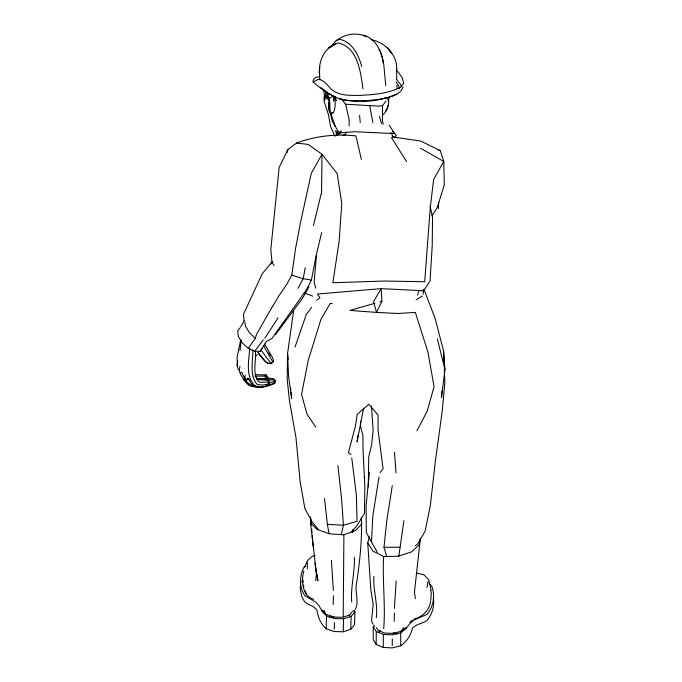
<?xml version="1.0" encoding="UTF-8"?>
<svg xmlns="http://www.w3.org/2000/svg" width="682" height="682" viewBox="0 0 682 682"><rect width="100%" height="100%" fill="white"/><g stroke="black" fill="none" stroke-linecap="round" stroke-linejoin="round"><path stroke-width="1.02" d="M249.723 348.246C248.896 360.676 245.205 376.43 255.145 386.234C259.748 387.777 265.528 387.572 269.023 383.804L268.717 380.224L258.205 379.618L256.423 377.777L255.341 374.725M307.335 568.797L307.343 562.684M313.532 549.283L310.549 522.864L310.557 516.871M369.439 536.819L367.743 542.966L372.926 551.124L383.651 556.486C382.261 580.621 385.628 604.738 383.702 628.795M433.368 597.764C434.698 605.812 432.252 614.542 426.787 620.663C422.218 623.68 416.335 623.97 412.457 628.156C410.879 635.283 406.787 641.609 400.726 645.76L392.235 647.9L383.241 647.457L376.174 644.49L376.268 631.481L373.216 626.894L374.222 625.13M385.944 101.106L382.559 105.667L382.449 121.217L383.284 124.277M383.241 647.457L383.335 634.448L376.268 631.481M392.252 645.556L392.303 639.051M321.529 193.765L322.032 154.311L308.187 144.405L296.5 143.075L287.872 149.588L279.168 167.44L270.814 249.416L271.999 262.161L274.121 265.511M329.048 102.496L329.287 109.043M394.239 621.404L394.332 613.041M319.534 75.131L319.585 67.049L319.5 71.738C318.895 60.638 324.538 48.32 335.271 44.117L328.383 48.072L335.271 44.117M334.291 629.213L334.444 622.726M300.43 585.932L300.216 588.779L301.632 596.247L304.53 601.737C308.426 605.087 314.01 605.795 316.985 610.313C318.051 617.261 320.685 624.09 326.158 628.77L334.231 631.549L343.251 631.771L343.566 618.804L351.102 616.366L354.93 612.01L354.231 610.168M343.251 631.771L350.787 629.333L351.102 616.366M360.599 421.152L360.48 425.994L362.977 435.602L363.02 450.001L364.827 486.206L364.418 513.503L356.797 525.924L351.494 531.824M255.332 351.324C256.543 361.179 251.769 373.668 258.734 381.852L261.121 382.363L268.708 381.877M333.208 604.525L333.43 595.65M364.538 478.849L364.606 476.786M368.28 486.846L368.74 456.616L371.613 444.954L373.131 430.189L371.485 406.353M396.771 79.223L396.592 68.626L396.66 70.144C397.751 55.259 385.151 42.02 370.931 39.684M441.8 391.17L441.518 397.495L444.945 369.635L443.59 351.102L435.082 318.332L423.914 289.168M377.291 552.241L371.451 541.943L372.875 515.566L379.03 476.923M354.367 557.39C354.964 572.394 350.471 587.117 351.716 602.053M394.358 608.421L396.191 580.979M327.172 96.213L327.198 95.71M252.843 349.857C253.167 361.11 248.913 375.407 257.327 384.554L263.226 385.091L269.023 383.804L268.717 380.224L264.752 379.047L257.208 379.013M319.585 67.049L319.219 72.991M305.579 565.83L304.07 567.015C299.449 575.796 299.048 587.108 304.709 595.522L316.09 602.351L319.253 606.093L322.092 611.208L326.542 615.957L326.158 628.77M400.726 645.76L400.718 632.896L405.952 628.531L409.729 623.698L413.752 620.262L426.796 614.422C433.616 606.92 435.287 595.676 431.808 586.264L429.149 583.698M352.79 532.599L352.986 529.42M438.304 208.53L438.688 202.537M303.013 582.326L303.149 580.28M361.298 517.467C362.304 539.112 359.798 561.141 356.677 582.599C354.427 591.388 359.516 601.03 355.365 609.307M343.208 616.366L343.907 534.739L355.501 530.579L362.048 523.708M258.35 386.668L255.469 387.061L250.064 385.782L244.795 380.59L240.516 374.375L240.669 372.27M300.574 584.031L300.856 580.229M354.93 612.01L354.504 624.814L350.787 629.333M316.371 255.776L314.163 282.305L315.766 288.171M333.379 101.183L333.788 96.29M430.709 600.484L431.297 593.366L430.632 590.373M376.276 617.628C378.118 603.851 372.909 590.288 373.889 576.384M237.148 365.782L237.66 360.872L237.148 365.782L238.385 369.866M420.308 539.002L414.426 592.36L415.432 598.591M369.414 472.276L366.081 505.899L366.319 532.446L371.451 541.943M386.668 556.427L383.992 547.279L386.771 520.809L392.278 485.678M239.987 350.727L241.087 340.591M330.813 113.868C328.639 107.117 331.776 98.379 326.124 92.965L327.411 92.377M345.868 132.052L345.561 134.721L342.748 135.36M315.664 580.638L316.465 574.304L312.816 541.909M398.782 556.469L403.915 520.664M293.601 310.745L287.557 353.549L287.199 379.354L289.475 400.905L295.979 437.648L300.182 482.055L304.888 508.559L312.382 522.403L318.255 529.275M358.101 434.724L357.078 441.893L363.651 408.024M423.138 294.13L423.633 290.728L381.153 288.648L317.369 294.036L319.943 297.795L316.746 300.25M303.797 570.953C301.785 578.575 301.99 586.929 306.022 593.877M426.992 587.654L427.981 581.618M239.953 366.217L239.237 370.573L240.516 374.375M420.172 538.925L419.157 544.875L411.399 551.951L398.024 556.29L383.651 556.486M240.2 327.616L237.694 331L238.291 336.499L242.272 342.841L248.214 348.34L255.332 338.46L256.415 334.589L268.162 313.882L278.674 296.176L286.67 284.462L291.811 275.119L295.562 248.47L300.421 222.861L311.307 173.237L322.032 154.311L337.147 173.501L341.784 203.475L339.15 241.172L332.876 282.732L384.375 281.035L424.681 281.734L430.291 207.337L433.641 179.375L443.769 161.446L440.222 150.603L420.632 141.029L393.096 136.988L391.511 137.628L406.591 161.634M305.28 267.728L303.14 278.716L297.974 288.384M248.214 348.34L254.71 351.307L260.064 351.315L266.679 341.307L271.922 338.477L306.687 289.475L311.393 280.029L316.542 253.781L321.674 232.536M341.239 534.867L343.413 525.225L341.639 499.437L337.897 465.576M240.772 339.508L237.055 357.257L237.37 364.06M321.708 191.676L313.422 225.597M287.173 152.487L287.872 149.588M245.315 375.347L244.864 377.069L246.014 380.888C252.979 389.567 265.971 387.99 274.744 383.293L275.528 381.102L274.539 379.695C269.399 376.302 263.243 380.582 257.728 378.987M388.254 104.789L387.18 108.694L385.628 111.226M417.589 295.178L418.978 290.217M328.579 97.287L326.721 96.435L327.582 96.136L327.07 95.898L327.019 97.262L328.221 98.336L328.852 100.314M295.025 347.044L306.252 314.581L311.503 307.42M266.338 385.339L274.744 383.293L273.814 381.75L274.539 379.695L267.455 380.164M402.184 630.594L403.233 627.636M430.632 601.507C429.259 610.902 422.303 616.681 413.786 619.196M423.07 291.487L423.633 289.935M304.752 567.134L307.369 560.732L312.211 556.29L315.118 555.668M340.182 133.501L341.358 130.791L336.354 134.414M403.062 86.904C400.684 94.227 392.474 96.298 385.824 97.995C373.719 100.51 361.307 101.354 348.962 100.638C335.109 99.794 323.328 90.68 313.166 82.121L313.072 80.612L314.317 78.311L316.371 77.219L320.037 76.58M416.873 430.896L427.205 411.203L434.059 386.72L427.946 352.091L415.338 312.39L398.007 313.49L376.507 312.407L373.574 301.555L381.153 288.648L381.894 301.325L376.507 312.407L349.798 310.412L374.87 303.311M308.989 286.781L302.586 298.196L275.46 334.692M332.228 303.456L330.105 303.55L320.949 319.329L308.238 360.386L301.572 394.375L307.028 414.187L315.851 427.23M322.739 610.109L322.416 610.654L326.755 615.266L322.092 611.208M240.712 326.755L244.267 320.728M266.781 379.192L267.83 377.41L266.295 375.023L256.483 374.623M271.086 264.002L272.681 261.428M254.94 376.123L265.579 376.157L266.295 375.023L264.633 375.356M423.3 291.453L430.061 280.95L432.226 245.75L432.541 217.174L430.069 205.93M264.838 338.255L278.06 317.821M431.945 215.742L437.136 207.865L444.314 184.831L443.769 161.446L420.53 148.233M330.958 47.032C336.925 36.879 350.062 32.199 361.324 34.799C374.844 36.854 382.022 50.945 383.284 63.349M264.539 344.069L272.314 357.24L273.653 360.974L271.18 363.685L267.847 363.429L264.48 360.838L257.967 352.952M254.71 351.307L263.226 339.858M260.064 351.315L262.579 347.931M380.13 472.686L383.071 468.858L378.058 430.206L378.084 415.091L368.851 404.273L357.249 414.315L355.399 426.08L348.417 452.712L351 454.613M273.653 360.974L271.18 363.685L261.257 350.335M352.287 611.686L349.585 614.985L342.773 617.304L334.436 617.065L326.959 614.567M272.527 261.394L262.22 273.738L243.525 314.206L243.977 320.557M394.486 137.423L396.37 135.334L392.61 131.6M382.849 114.9C387.521 110.74 389.473 103.996 388.544 97.918M274.326 382.321L275.528 381.102L272.894 378.791M378.16 632.623L380.36 630.535M255.503 356.294L257.421 354.546M248.401 378.766L246.014 380.888L241.633 372.236M409.899 622.214L412.218 620.27M400.632 632.188L405.722 627.969L405.952 628.531M376.421 627.636L378.007 630.228L384.375 633.024L392.696 633.399L400.547 631.489L404.085 628.565M415.364 545.728L417.716 543.972L425.184 531.099L430.342 505.302L435.525 459.975L442.268 410.82L444.843 382.525L444.34 369.959M257.651 379.039L266.901 378.075L267.83 377.41M332.535 96.52L330.028 98.012M400.547 631.489L405.722 627.969M313.166 82.121L318.255 79.291C323.737 79.794 327.079 84.747 330.506 88.464C338.067 96.026 349.389 95.318 359.278 95.437C373.19 94.653 387.734 93.775 400.402 87.407L403.718 83.392L402.278 77.765L398.467 72.428L396.208 70.536M416.122 299.773L422.363 296.022M335.118 136.102L341.716 132.717L354.93 131.72L394.665 133.621L389.234 125.232M396.6 94.039C378.86 102.36 357.317 103.229 338.536 98.489M246.671 378.911L248.009 378.263L249.91 380.249M374.29 626.4L373.216 626.894L373.259 639.75L376.174 644.49M334.862 44.424L338.204 42.906C357.99 47.331 360.633 72.283 362.96 88.873M336.013 40.673L339.269 39.275C352.083 41.372 358.698 55.251 361.741 66.563M296.5 143.075C315.306 136.05 336.013 133.672 355.936 135.923L361.392 159.469M379.883 301.896L381.894 301.325M327.019 97.262L328.068 98.805L326.354 97.381L325.629 95.787L326.03 95.037L328.997 98.438M400.718 632.896L392.329 634.891L383.335 634.448M273.814 381.75L267.89 382.781M328.255 97.799L327.343 97.969L328.221 98.336M259.953 379.516L267.412 378.484L272.101 378.612M330.923 112.888L332.918 112.649L332.185 113.63L331.597 113.451M257.097 379.303L266.696 378.135L270.396 378.57M256.33 386.319L254.326 386.558L251.479 385.79M382.559 105.667L378.186 106.119L345.629 104.218L341.443 99.078M328.136 97.202L326.354 97.381L326.047 95.804L326.499 96.239M332.484 112.641L333.379 112.581C335.894 107.543 335.442 101.49 334.061 96.188M329.321 617.321L334.018 617.031M384.742 98.165L389.456 97.952M267.847 363.429L271.53 363.259M383.992 547.279L400.01 547.245M343.566 618.804L334.547 618.583L326.542 615.957M324.521 498.44L327.394 524.356L343.413 525.225L357.061 521.253L356.362 495.081L351.759 457.861M343.907 534.739L329.636 533.861L317.062 529.42L310.549 522.864M416.566 573.042L424.119 574.926L428.697 579.726L431.16 590.152M397.026 633.868L393.173 632.853M363.071 35.728L366.405 36.24M311.393 280.029L303.14 278.716L291.811 275.119M438.27 150.031L440.222 150.603M256.449 386.31L253.346 385.407L251.027 383.148L248.009 378.263M304.163 292.834L312.74 296.167M313.694 599.342L310.327 597.892L307.139 595.386L304.897 590.731M332.961 95.915L336.678 97.637M387.333 99.76L388.408 100.28M352.961 610.867L353.941 611.439M268.307 363.472L265.929 362.023L258.06 352.415M327.343 92.138L320.787 87.79M328.954 93.212L331.358 94.841M329.287 100.143L326.866 98.327L325.34 95.915L325.706 92.88L326.704 92.402L328.451 94.397M338.809 133.288L335.544 130.705L336.695 134.26M330.582 113.468C326.814 109.691 330.114 103.28 328.553 98.558M396.498 79.376L400.999 84.926L401.34 86.784M255.332 338.46L249.459 332.722L245.401 326.022L244.855 322.092M243.09 379.303L248.64 385.032M349.022 615.07L350.241 616.571M389.695 50.809L391.613 53.205L387.265 47.766M328.042 98.438L329.167 99.853M266.833 384.622L267.276 385.219M265.579 376.157L266.901 378.075M268.81 352.909L270.353 355.271M396.106 81.883L398.825 86.094L399.217 88.762M378.936 49.479L379.976 51.21M330.591 113.928L332.305 121.123L339.133 133.084M263.465 345.527L272.63 361.579M390.974 132.427L393.096 136.988M334.197 134.448L330.548 126.52L328.451 114.585L324.163 101.558L324.052 96.759M334.265 96.23L336.243 100.868L335.177 96.895M372.994 624.166L371.52 620.722L373.19 604.371L370.803 589.615L367.743 542.966M380.326 52.139L382.099 56.768M330.855 113.732L335.186 126.238M324.214 610.416L325.237 613.553M379.414 116.196L381.553 123.826M437.375 338.988L444.945 369.635M345.629 104.218L349.158 119.81L349.175 125.803M372.866 122.632L369.763 105.778M382.304 57.706L383.744 64.219L385.739 85.48M303.55 585.13L303.908 586.997M327.394 524.356L328.954 533.273M314.862 563.034L317.872 580.953L316.116 570.408M396.813 85.139L397.137 88.643M319.636 77.526L319.832 79.632M288.128 359.823L287.557 353.549L288.571 376.14L291.657 398.527L291.086 392.252M290.702 388.067L290.89 390.155M359.585 115.36L360.232 122.598M310.83 518.993L311.376 525.242M311.734 529.411L312.006 532.54M312.279 535.66L312.731 540.869M394.486 452.294L396.003 472.831M331.392 560.382L333.362 590.373M323.6 89.223L324.854 99.973L324.854 96.085M443.59 351.102L444.008 361.579M319.585 76.162L319.5 72.761L319.5 73.929"/></g></svg>
